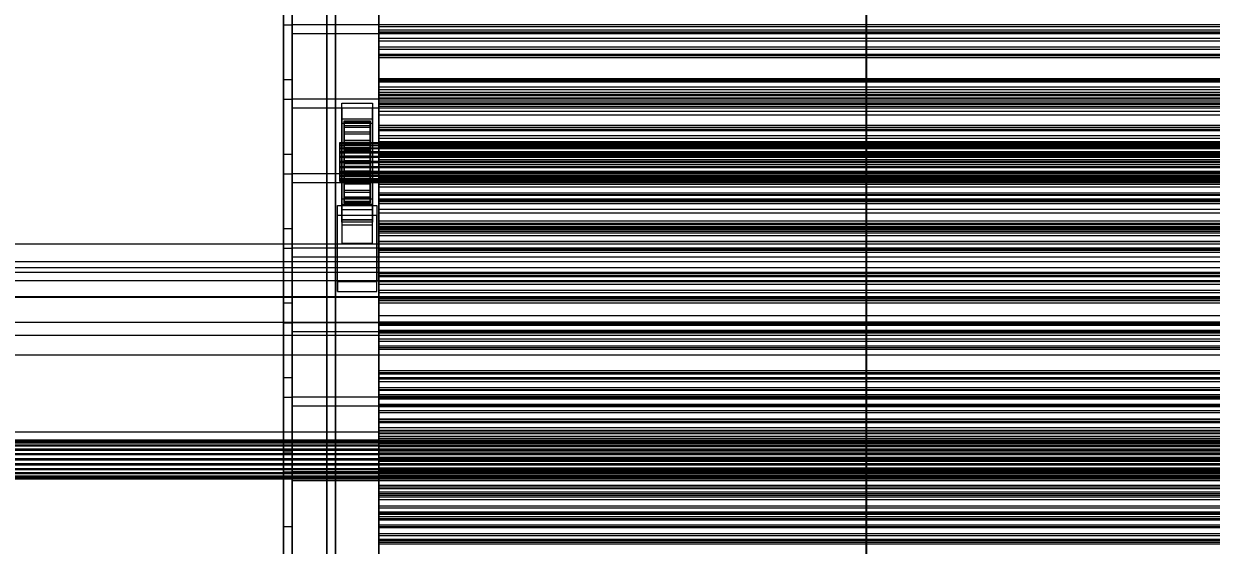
# Model space of a CAD drawing. Header units: millimetres. Extents: x -1970 to 59977, y -50268 to 6837.
# Drawn here: x -1414 to -866, y -32981 to -32740 of the extents above; entities that cross this region are included whole.
import ezdxf

# ---------------------------------------------------------------- set-up
doc = ezdxf.new("R2010")
doc.units = ezdxf.units.MM
for name, color, linetype, lineweight in [('COTAS_O', 1, 'Continuous', 0), ('frontal_C03', 7, 'Continuous', 0), ('frontal_C03-dry', 7, 'Continuous', 0), ('frontal_tolva', 7, 'Continuous', 0)]:
    doc.layers.add(name, color=color, linetype=linetype, lineweight=lineweight)
doc.dimstyles.new('R19_100', dxfattribs={"dimtxt": 250, "dimasz": 150, "dimexe": 150, "dimexo": 80, "dimgap": 100, "dimtad": 1, "dimtih": 1, "dimtoh": 1, "dimdsep": 46, "dimcen": 0.09, "dimadec": 0, "dimazin": 0, "dimtfac": 1, "dimtdec": 4, "dimtofl": 0, "dimtmove": 0, "dimatfit": 3, "dimfxl": 1, "dimtolj": 1, "dimtzin": 0, "dimarcsym": 0})

# ---------------------------------------------------------------- blocks, each defined once
blk = doc.blocks.new('*D38')
at = {"layer": 'COTAS_O', "color": 0, "lineweight": -2, "transparency": 16777216}
for p, q in [((-1645, -31700), (-875, -31700)), ((-1025, -34250), (-1025, -31850)), ((-1645, -34400), (-875, -34400))]:
    blk.add_line(p, q, dxfattribs=at)
at = {"layer": 'COTAS_O', "color": 0, "transparency": 16777216}
for points in [[(-1050, -31850), (-1000, -31850), (-1025, -31700)], [(-1050, -34250), (-1000, -34250), (-1025, -34400)]]:
    blk.add_solid(points, dxfattribs=at)
at = {"layer": 'Defpoints', "color": 0, "transparency": 16777216}
for p in [(-1725, -31700), (-1025, -31700), (-1725, -34400)]:
    blk.add_point(p, dxfattribs=at)

msp = doc.modelspace()

# ---------------------------------------------------------------- linework, layer by layer
at = {"layer": 'frontal_C03'}
for p, q in [((-1274, -34875.113), (-1274, -32314.944)), ((-1270, -32314.944), (-1270, -34875.113)), ((-1270, -34879.011), (-1270, -32318.841)), ((-1274, -32441.623), (-1274, -35001.792)), ((-1270, -35001.792), (-1270, -32441.623)), ((-1250, -32745.051), (-1250, -32743.516)), ((-1250, -32743.516), (-1250, -32744.398)), ((1250, -32743.516), (-1250, -32743.516)), ((-1250, -32744.398), (-1250, -32747.358)), ((1250, -32744.398), (-1250, -32744.398)), ((-1250, -32748.416), (-1250, -32745.051)), ((1250, -32745.051), (-1250, -32745.051)), ((-1250, -32747.358), (-1250, -32751.268)), ((1250, -32747.358), (-1250, -32747.358)), ((-1250, -32752.325), (-1250, -32748.416)), ((-1250, -32748.416), (1250, -32748.416)), ((-1250, -32751.268), (-1250, -32754.633)), ((1250, -32751.268), (-1250, -32751.268)), ((-1250, -32755.286), (-1250, -32752.325)), ((1250, -32752.325), (-1250, -32752.325)), ((-1250, -32754.633), (-1250, -32756.167)), ((1250, -32754.633), (-1250, -32754.633)), ((-1250, -32756.167), (-1250, -32755.286)), ((1250, -32755.286), (-1250, -32755.286)), ((1250, -32756.167), (-1250, -32756.167)), ((-1250, -32767.509), (-1250, -32765.974)), ((-1250, -32765.974), (-1250, -32766.855)), ((1250, -32765.974), (-1250, -32765.974)), ((-1250, -32766.855), (-1250, -32769.816)), ((1250, -32766.855), (-1250, -32766.855)), ((-1250, -32770.873), (-1250, -32767.509)), ((1250, -32767.509), (-1250, -32767.509)), ((-1250, -32769.816), (-1250, -32773.726)), ((1250, -32769.816), (-1250, -32769.816)), ((-1250, -32774.783), (-1250, -32770.873)), ((-1250, -32770.873), (1250, -32770.873)), ((-1267, -32779.405), (-1267, -32777.159)), ((-1267, -32777.159), (-1253, -32777.159)), ((-1267, -32823.933), (-1267, -32777.159)), ((-1253, -32777.159), (-1253, -32779.405)), ((-1253, -32777.159), (-1253, -32823.933)), ((-1250, -32773.105), (-1250, -32772.308)), ((-1250, -32772.308), (-1250, -32773.69)), ((-1250, -32772.308), (1250, -32772.308)), ((-1250, -32776.028), (-1250, -32773.105)), ((-1250, -32773.105), (1250, -32773.105)), ((-1250, -32773.69), (-1250, -32777.157)), ((-1250, -32773.69), (1250, -32773.69)), ((-1250, -32773.726), (-1250, -32777.09)), ((1250, -32773.726), (-1250, -32773.726)), ((-1250, -32777.744), (-1250, -32774.783)), ((1250, -32774.783), (-1250, -32774.783)), ((-1250, -32780.876), (-1250, -32776.028)), ((-1250, -32776.028), (1250, -32776.028)), ((-1250, -32777.09), (-1250, -32778.625)), ((1250, -32777.09), (-1250, -32777.09)), ((-1250, -32777.157), (-1250, -32782.473)), ((-1250, -32777.157), (1250, -32777.157)), ((-1253, -32779.405), (-1267, -32779.405)), ((-1267, -32779.405), (-1267, -32826.179)), ((-1253, -32826.179), (-1253, -32779.405)), ((-1250, -32778.625), (-1250, -32777.744)), ((1250, -32777.744), (-1250, -32777.744)), ((1250, -32778.625), (-1250, -32778.625)), ((-1250, -32787.32), (-1250, -32780.876)), ((-1250, -32780.876), (1250, -32780.876)), ((-1250, -32782.473), (-1250, -32789.276)), ((-1250, -32782.473), (1250, -32782.473)), ((-1267, -32786.591), (-1267, -32784.346)), ((-1267, -32784.346), (-1253, -32784.346)), ((-1267, -32831.12), (-1267, -32784.346)), ((-1253, -32786.591), (-1267, -32786.591)), ((-1267, -32786.591), (-1267, -32833.365)), ((-1266, -32795.293), (-1266, -32785.3)), ((-1266, -32785.3), (-1266, -32786.12)), ((-1266, -32785.3), (-1254, -32785.3)), ((-1266, -32785.773), (-1266, -32785.3)), ((-1266, -32795.518), (-1266, -32785.773)), ((-1266, -32785.773), (-1254, -32785.773)), ((-1266, -32787.508), (-1266, -32785.773)), ((-1266, -32795.682), (-1266, -32786.12)), ((-1266, -32786.12), (-1266, -32788.179)), ((-1266, -32786.12), (-1254, -32786.12)), ((-1266, -32796.34), (-1266, -32787.508)), ((-1266, -32787.508), (-1254, -32787.508)), ((-1266, -32790.387), (-1266, -32787.508)), ((-1266, -32796.657), (-1266, -32788.179)), ((-1266, -32788.179), (-1266, -32791.335)), ((-1266, -32788.179), (-1254, -32788.179)), ((-1254, -32786.12), (-1254, -32785.3)), ((-1254, -32785.3), (-1254, -32795.293)), ((-1254, -32785.3), (-1254, -32785.773)), ((-1254, -32785.773), (-1254, -32795.518)), ((-1254, -32785.773), (-1254, -32787.508)), ((-1254, -32788.179), (-1254, -32786.12)), ((-1254, -32786.12), (-1254, -32795.682)), ((-1254, -32787.508), (-1254, -32796.34)), ((-1254, -32787.508), (-1254, -32790.387)), ((-1254, -32791.335), (-1254, -32788.179)), ((-1254, -32788.179), (-1254, -32796.657)), ((-1253, -32784.346), (-1253, -32786.591)), ((-1253, -32784.346), (-1253, -32831.12)), ((-1253, -32833.365), (-1253, -32786.591)), ((-1250, -32794.92), (-1250, -32787.32)), ((-1250, -32787.32), (1250, -32787.32)), ((-1266, -32797.703), (-1266, -32790.387)), ((-1266, -32790.387), (-1254, -32790.387)), ((-1266, -32794.213), (-1266, -32790.387)), ((-1266, -32798.152), (-1266, -32791.335)), ((-1266, -32791.335), (-1266, -32795.374)), ((-1266, -32791.335), (-1254, -32791.335)), ((-1254, -32790.387), (-1254, -32797.703)), ((-1254, -32790.387), (-1254, -32794.213)), ((-1254, -32795.374), (-1254, -32791.335)), ((-1254, -32791.335), (-1254, -32798.152)), ((-1250, -32789.966), (-1250, -32788.431)), ((-1250, -32788.431), (-1250, -32789.313)), ((1250, -32788.431), (-1250, -32788.431)), ((-1250, -32789.276), (-1250, -32797.101)), ((-1250, -32789.276), (1250, -32789.276)), ((-1250, -32789.313), (-1250, -32792.274)), ((1250, -32789.313), (-1250, -32789.313)), ((-1250, -32793.331), (-1250, -32789.966)), ((1250, -32789.966), (-1250, -32789.966)), ((-1250, -32792.274), (-1250, -32796.183)), ((1250, -32792.274), (-1250, -32792.274)), ((-1250, -32797.24), (-1250, -32793.331)), ((-1250, -32793.331), (1250, -32793.331)), ((-1268, -32795.518), (-1268, -32795.293)), ((-1268, -32795.293), (-1268, -32795.682)), ((-1268, -32795.293), (1268, -32795.293)), ((-1268, -32796.34), (-1268, -32795.518)), ((-1268, -32795.518), (1268, -32795.518)), ((-1268, -32795.682), (-1268, -32796.657)), ((-1268, -32795.682), (1268, -32795.682)), ((-1268, -32797.703), (-1268, -32796.34)), ((-1268, -32796.34), (1268, -32796.34)), ((-1268, -32796.657), (-1268, -32798.152)), ((-1268, -32796.657), (1268, -32796.657)), ((-1268, -32799.516), (-1268, -32797.703)), ((-1268, -32797.703), (1268, -32797.703)), ((-1268, -32798.152), (-1268, -32800.066)), ((-1268, -32798.152), (1268, -32798.152)), ((-1266, -32799.516), (-1266, -32794.213)), ((-1266, -32794.213), (-1254, -32794.213)), ((-1266, -32798.726), (-1266, -32794.213)), ((-1266, -32795.682), (-1266, -32795.293)), ((-1254, -32795.293), (-1266, -32795.293)), ((-1266, -32795.293), (-1266, -32795.518)), ((-1266, -32800.066), (-1266, -32795.374)), ((-1266, -32795.374), (-1266, -32800.021)), ((-1266, -32795.374), (-1254, -32795.374)), ((-1254, -32795.518), (-1266, -32795.518)), ((-1266, -32795.518), (-1266, -32796.34)), ((-1266, -32796.657), (-1266, -32795.682)), ((-1254, -32795.682), (-1266, -32795.682)), ((-1254, -32796.34), (-1266, -32796.34)), ((-1266, -32796.34), (-1266, -32797.703)), ((-1266, -32798.152), (-1266, -32796.657)), ((-1254, -32796.657), (-1266, -32796.657)), ((-1254, -32797.703), (-1266, -32797.703)), ((-1266, -32797.703), (-1266, -32799.516)), ((-1266, -32800.066), (-1266, -32798.152)), ((-1254, -32798.152), (-1266, -32798.152)), ((-1266, -32801.653), (-1266, -32798.726)), ((-1266, -32798.726), (-1254, -32798.726)), ((-1266, -32803.617), (-1266, -32798.726)), ((-1254, -32794.213), (-1254, -32799.516)), ((-1254, -32794.213), (-1254, -32798.726)), ((-1254, -32795.293), (-1254, -32795.682)), ((-1254, -32795.518), (-1254, -32795.293)), ((-1254, -32800.021), (-1254, -32795.374)), ((-1254, -32795.374), (-1254, -32800.066)), ((-1254, -32796.34), (-1254, -32795.518)), ((-1254, -32795.682), (-1254, -32796.657)), ((-1254, -32797.703), (-1254, -32796.34)), ((-1254, -32796.657), (-1254, -32798.152)), ((-1254, -32799.516), (-1254, -32797.703)), ((-1254, -32798.152), (-1254, -32800.066)), ((-1254, -32798.726), (-1254, -32801.653)), ((-1254, -32798.726), (-1254, -32803.617)), ((-1250, -32803.159), (-1250, -32794.92)), ((-1250, -32794.92), (1250, -32794.92)), ((-1250, -32796.183), (-1250, -32799.548)), ((1250, -32796.183), (-1250, -32796.183)), ((-1250, -32797.101), (-1250, -32805.417)), ((1250, -32797.101), (-1250, -32797.101)), ((-1250, -32800.201), (-1250, -32797.24)), ((1250, -32797.24), (-1250, -32797.24)), ((-1268, -32801.653), (-1268, -32799.516)), ((-1268, -32799.516), (1268, -32799.516)), ((-1268, -32800.066), (-1268, -32802.267)), ((-1268, -32800.066), (1268, -32800.066)), ((-1268, -32803.97), (-1268, -32801.653)), ((-1268, -32801.653), (1268, -32801.653)), ((-1268, -32802.267), (-1268, -32804.605)), ((1268, -32802.267), (-1268, -32802.267)), ((-1268, -32806.309), (-1268, -32803.97)), ((-1268, -32803.97), (1268, -32803.97)), ((-1268, -32804.605), (-1268, -32806.922)), ((-1268, -32804.605), (1268, -32804.605)), ((-1254, -32799.516), (-1266, -32799.516)), ((-1266, -32799.516), (-1266, -32801.653)), ((-1266, -32800.021), (-1266, -32802.267)), ((-1254, -32800.021), (-1266, -32800.021)), ((-1266, -32800.021), (-1266, -32804.958)), ((-1266, -32802.267), (-1266, -32800.066)), ((-1254, -32800.066), (-1266, -32800.066)), ((-1254, -32801.653), (-1266, -32801.653)), ((-1266, -32801.653), (-1266, -32803.97)), ((-1266, -32802.267), (-1254, -32802.267)), ((-1266, -32804.605), (-1266, -32802.267)), ((-1266, -32803.97), (-1266, -32803.617)), ((-1266, -32803.617), (-1254, -32803.617)), ((-1266, -32808.555), (-1266, -32803.617)), ((-1254, -32803.97), (-1266, -32803.97)), ((-1266, -32803.97), (-1266, -32806.309)), ((-1266, -32806.922), (-1266, -32804.605)), ((-1266, -32804.605), (-1266, -32804.958)), ((-1254, -32804.605), (-1266, -32804.605)), ((-1254, -32801.653), (-1254, -32799.516)), ((-1254, -32802.267), (-1254, -32800.021)), ((-1254, -32804.958), (-1254, -32800.021)), ((-1254, -32800.066), (-1254, -32802.267)), ((-1254, -32803.97), (-1254, -32801.653)), ((-1254, -32802.267), (-1254, -32804.605)), ((-1254, -32803.617), (-1254, -32803.97)), ((-1254, -32803.617), (-1254, -32808.555)), ((-1254, -32806.309), (-1254, -32803.97)), ((-1254, -32804.958), (-1254, -32804.605)), ((-1254, -32804.605), (-1254, -32806.922)), ((-1250, -32799.548), (-1250, -32801.083)), ((1250, -32799.548), (-1250, -32799.548)), ((-1250, -32801.083), (-1250, -32800.201)), ((1250, -32800.201), (-1250, -32800.201)), ((1250, -32801.083), (-1250, -32801.083)), ((-1250, -32811.474), (-1250, -32803.159)), ((-1250, -32803.159), (1250, -32803.159)), ((-1268, -32808.51), (-1268, -32806.309)), ((-1268, -32806.309), (1268, -32806.309)), ((-1268, -32806.922), (-1268, -32809.06)), ((-1268, -32806.922), (1268, -32806.922)), ((-1268, -32810.423), (-1268, -32808.51)), ((-1268, -32808.51), (1268, -32808.51)), ((-1268, -32809.06), (-1268, -32810.872)), ((-1268, -32809.06), (1268, -32809.06)), ((-1266, -32804.958), (-1266, -32809.85)), ((-1266, -32804.958), (-1254, -32804.958)), ((-1266, -32806.309), (-1266, -32808.555)), ((-1254, -32806.309), (-1266, -32806.309)), ((-1266, -32806.309), (-1266, -32808.51)), ((-1266, -32809.06), (-1266, -32806.922)), ((-1266, -32806.922), (-1266, -32809.85)), ((-1254, -32806.922), (-1266, -32806.922)), ((-1266, -32808.51), (-1266, -32813.201)), ((-1254, -32808.51), (-1266, -32808.51)), ((-1266, -32808.51), (-1266, -32810.423)), ((-1266, -32808.555), (-1254, -32808.555)), ((-1266, -32813.201), (-1266, -32808.555)), ((-1266, -32810.872), (-1266, -32809.06)), ((-1266, -32809.06), (-1266, -32814.362)), ((-1254, -32809.06), (-1266, -32809.06)), ((-1266, -32809.85), (-1266, -32814.362)), ((-1266, -32809.85), (-1254, -32809.85)), ((-1254, -32809.85), (-1254, -32804.958)), ((-1254, -32808.555), (-1254, -32806.309)), ((-1254, -32808.51), (-1254, -32806.309)), ((-1254, -32809.85), (-1254, -32806.922)), ((-1254, -32806.922), (-1254, -32809.06)), ((-1254, -32813.201), (-1254, -32808.51)), ((-1254, -32810.423), (-1254, -32808.51)), ((-1254, -32808.555), (-1254, -32813.201)), ((-1254, -32814.362), (-1254, -32809.06)), ((-1254, -32809.06), (-1254, -32810.872)), ((-1254, -32814.362), (-1254, -32809.85)), ((-1250, -32805.417), (-1250, -32813.655)), ((-1250, -32805.417), (1250, -32805.417)), ((-1268, -32811.918), (-1268, -32810.423)), ((-1268, -32810.423), (1268, -32810.423)), ((-1268, -32810.872), (-1268, -32812.236)), ((-1268, -32810.872), (1268, -32810.872)), ((-1268, -32812.894), (-1268, -32811.918)), ((-1268, -32811.918), (1268, -32811.918)), ((-1268, -32812.236), (-1268, -32813.058)), ((-1268, -32812.236), (1268, -32812.236)), ((-1268, -32813.282), (-1268, -32812.894)), ((-1268, -32812.894), (1268, -32812.894)), ((-1268, -32813.058), (-1268, -32813.282)), ((-1268, -32813.058), (1268, -32813.058)), ((-1268, -32813.282), (1268, -32813.282)), ((-1266, -32810.423), (-1266, -32817.24)), ((-1254, -32810.423), (-1266, -32810.423)), ((-1266, -32810.423), (-1266, -32811.918)), ((-1266, -32812.236), (-1266, -32810.872)), ((-1266, -32810.872), (-1266, -32818.189)), ((-1254, -32810.872), (-1266, -32810.872)), ((-1266, -32811.918), (-1266, -32820.397)), ((-1254, -32811.918), (-1266, -32811.918)), ((-1266, -32811.918), (-1266, -32812.894)), ((-1266, -32813.058), (-1266, -32812.236)), ((-1266, -32812.236), (-1266, -32821.067)), ((-1254, -32812.236), (-1266, -32812.236)), ((-1266, -32812.894), (-1266, -32822.455)), ((-1254, -32812.894), (-1266, -32812.894)), ((-1266, -32812.894), (-1266, -32813.282)), ((-1266, -32813.282), (-1266, -32813.058)), ((-1266, -32813.058), (-1266, -32822.802)), ((-1254, -32813.058), (-1266, -32813.058)), ((-1266, -32813.201), (-1254, -32813.201)), ((-1266, -32817.24), (-1266, -32813.201)), ((-1266, -32813.282), (-1266, -32823.276)), ((-1254, -32813.282), (-1266, -32813.282)), ((-1266, -32814.362), (-1266, -32818.189)), ((-1266, -32814.362), (-1254, -32814.362)), ((-1254, -32817.24), (-1254, -32810.423)), ((-1254, -32811.918), (-1254, -32810.423)), ((-1254, -32818.189), (-1254, -32810.872)), ((-1254, -32810.872), (-1254, -32812.236)), ((-1254, -32820.397), (-1254, -32811.918)), ((-1254, -32812.894), (-1254, -32811.918)), ((-1254, -32821.067), (-1254, -32812.236)), ((-1254, -32812.236), (-1254, -32813.058)), ((-1254, -32822.455), (-1254, -32812.894)), ((-1254, -32813.282), (-1254, -32812.894)), ((-1254, -32822.802), (-1254, -32813.058)), ((-1254, -32813.058), (-1254, -32813.282)), ((-1254, -32813.201), (-1254, -32817.24)), ((-1254, -32823.276), (-1254, -32813.282)), ((-1254, -32818.189), (-1254, -32814.362)), ((-1250, -32812.424), (-1250, -32810.889)), ((-1250, -32810.889), (-1250, -32811.77)), ((1250, -32810.889), (-1250, -32810.889)), ((-1250, -32819.3), (-1250, -32811.474)), ((-1250, -32811.474), (1250, -32811.474)), ((-1250, -32811.77), (-1250, -32814.731)), ((1250, -32811.77), (-1250, -32811.77)), ((-1250, -32815.789), (-1250, -32812.424)), ((1250, -32812.424), (-1250, -32812.424)), ((-1250, -32813.655), (-1250, -32821.256)), ((-1250, -32813.655), (1250, -32813.655)), ((-1250, -32814.731), (-1250, -32818.641)), ((1250, -32814.731), (-1250, -32814.731)), ((-1266, -32817.24), (-1254, -32817.24)), ((-1266, -32820.397), (-1266, -32817.24)), ((-1266, -32818.189), (-1266, -32821.067)), ((-1266, -32818.189), (-1254, -32818.189)), ((-1266, -32820.397), (-1254, -32820.397)), ((-1266, -32822.455), (-1266, -32820.397)), ((-1254, -32817.24), (-1254, -32820.397)), ((-1254, -32821.067), (-1254, -32818.189)), ((-1254, -32820.397), (-1254, -32822.455)), ((-1250, -32819.698), (-1250, -32815.789)), ((-1250, -32815.789), (1250, -32815.789)), ((-1250, -32818.641), (-1250, -32822.006)), ((1250, -32818.641), (-1250, -32818.641)), ((-1250, -32826.103), (-1250, -32819.3)), ((-1250, -32819.3), (1250, -32819.3)), ((-1250, -32822.659), (-1250, -32819.698)), ((1250, -32819.698), (-1250, -32819.698)), ((-1269, -32828.946), (-1269, -32824.455)), ((-1269, -32824.455), (-1251, -32824.455)), ((-1269, -32859.535), (-1269, -32824.455)), ((-1267, -32832.09), (-1267, -32821.31)), ((-1267, -32821.31), (-1253, -32821.31)), ((-1267, -32831.055), (-1267, -32821.31)), ((-1253, -32823.933), (-1267, -32823.933)), ((-1267, -32823.933), (-1267, -32826.179)), ((-1267, -32826.179), (-1253, -32826.179)), ((-1266, -32821.067), (-1266, -32822.802)), ((-1266, -32821.067), (-1254, -32821.067)), ((-1266, -32822.455), (-1254, -32822.455)), ((-1266, -32823.276), (-1266, -32822.455)), ((-1266, -32822.802), (-1266, -32823.276)), ((-1266, -32822.802), (-1254, -32822.802)), ((-1266, -32823.276), (-1254, -32823.276)), ((-1254, -32822.802), (-1254, -32821.067)), ((-1254, -32822.455), (-1254, -32823.276)), ((-1254, -32823.276), (-1254, -32822.802)), ((-1253, -32821.31), (-1253, -32832.09)), ((-1253, -32821.31), (-1253, -32831.055)), ((-1253, -32826.179), (-1253, -32823.933)), ((-1251, -32824.455), (-1251, -32828.946)), ((-1251, -32824.455), (-1251, -32859.535)), ((-1250, -32821.256), (-1250, -32827.7)), ((-1250, -32821.256), (1250, -32821.256)), ((-1250, -32822.006), (-1250, -32823.54)), ((1250, -32822.006), (-1250, -32822.006)), ((-1250, -32823.54), (-1250, -32822.659)), ((1250, -32822.659), (-1250, -32822.659)), ((1250, -32823.54), (-1250, -32823.54)), ((-1250, -32831.419), (-1250, -32826.103)), ((-1250, -32826.103), (1250, -32826.103)), ((-1251, -32828.946), (-1269, -32828.946)), ((-1269, -32864.027), (-1269, -32828.946)), ((-1253, -32831.055), (-1267, -32831.055)), ((-1267, -32831.055), (-1267, -32841.835)), ((-1253, -32831.12), (-1267, -32831.12)), ((-1267, -32831.12), (-1267, -32833.365)), ((-1253, -32841.835), (-1253, -32831.055)), ((-1253, -32833.365), (-1253, -32831.12)), ((-1251, -32864.027), (-1251, -32828.946)), ((-1250, -32827.7), (-1250, -32832.548)), ((-1250, -32827.7), (1250, -32827.7)), ((-1250, -32834.886), (-1250, -32831.419)), ((-1250, -32831.419), (1250, -32831.419)), ((-1253, -32832.09), (-1267, -32832.09)), ((-1267, -32832.09), (-1267, -32841.835)), ((-1267, -32833.365), (-1253, -32833.365)), ((-1253, -32841.835), (-1253, -32832.09)), ((-1250, -32832.548), (-1250, -32835.47)), ((-1250, -32832.548), (1250, -32832.548)), ((-1250, -32834.882), (-1250, -32833.347)), ((-1250, -32833.347), (-1250, -32834.228)), ((1250, -32833.347), (-1250, -32833.347)), ((-1250, -32834.228), (-1250, -32837.189)), ((1250, -32834.228), (-1250, -32834.228)), ((-1250, -32838.246), (-1250, -32834.882)), ((1250, -32834.882), (-1250, -32834.882)), ((-1250, -32836.268), (-1250, -32834.886)), ((-1250, -32834.886), (1250, -32834.886)), ((-1250, -32835.47), (-1250, -32836.268)), ((-1250, -32835.47), (1250, -32835.47)), ((-1250, -32836.268), (1250, -32836.268)), ((-1250, -32837.189), (-1250, -32841.098)), ((1250, -32837.189), (-1250, -32837.189)), ((-1267, -32841.835), (-1253, -32841.835)), ((-1250, -32842.156), (-1250, -32838.246)), ((-1250, -32838.246), (1250, -32838.246)), ((-1250, -32841.098), (-1250, -32844.463)), ((1250, -32841.098), (-1250, -32841.098)), ((-1250, -32845.117), (-1250, -32842.156)), ((1250, -32842.156), (-1250, -32842.156)), ((-1250, -32844.463), (-1250, -32845.998)), ((1250, -32844.463), (-1250, -32844.463)), ((-1250, -32845.998), (-1250, -32845.117)), ((1250, -32845.117), (-1250, -32845.117)), ((1250, -32845.998), (-1250, -32845.998)), ((-1500, -32850.211), (1500, -32850.211)), ((-1500, -32855.102), (1500, -32855.102)), ((1500, -32859.194), (-1500, -32859.194)), ((-1250, -32857.339), (-1250, -32855.804)), ((-1250, -32855.804), (-1250, -32856.686)), ((1250, -32855.804), (-1250, -32855.804)), ((-1250, -32856.686), (-1250, -32859.647)), ((1250, -32856.686), (-1250, -32856.686)), ((-1250, -32860.704), (-1250, -32857.339)), ((1250, -32857.339), (-1250, -32857.339)), ((-1251, -32859.535), (-1269, -32859.535)), ((-1269, -32859.535), (-1269, -32864.027)), ((-1269, -32864.027), (-1251, -32864.027)), ((-1251, -32864.027), (-1251, -32859.535)), ((-1250, -32859.647), (-1250, -32863.556)), ((1250, -32859.647), (-1250, -32859.647)), ((-1250, -32864.613), (-1250, -32860.704)), ((-1250, -32860.704), (1250, -32860.704)), ((-1250, -32863.556), (-1250, -32866.921)), ((1250, -32863.556), (-1250, -32863.556)), ((-1250, -32867.574), (-1250, -32864.613)), ((1250, -32864.613), (-1250, -32864.613)), ((1500, -32866.511), (-1500, -32866.511)), ((1500, -32866.796), (-1500, -32866.796)), ((-1250, -32866.921), (-1250, -32868.456)), ((1250, -32866.921), (-1250, -32866.921)), ((-1250, -32868.456), (-1250, -32867.574)), ((1250, -32867.574), (-1250, -32867.574)), ((1250, -32868.456), (-1250, -32868.456)), ((-1500, -32878.204), (1500, -32878.204)), ((-1250, -32879.797), (-1250, -32878.262)), ((-1250, -32878.262), (-1250, -32879.143)), ((1250, -32878.262), (-1250, -32878.262)), ((-1250, -32879.143), (-1250, -32882.104)), ((1250, -32879.143), (-1250, -32879.143)), ((-1250, -32883.162), (-1250, -32879.797)), ((1250, -32879.797), (-1250, -32879.797)), ((1500, -32884.317), (-1500, -32884.317)), ((-1250, -32882.104), (-1250, -32886.014)), ((1250, -32882.104), (-1250, -32882.104)), ((-1250, -32887.071), (-1250, -32883.162)), ((-1250, -32883.162), (1250, -32883.162)), ((-1250, -32886.014), (-1250, -32889.378)), ((1250, -32886.014), (-1250, -32886.014)), ((-1250, -32890.032), (-1250, -32887.071)), ((1250, -32887.071), (-1250, -32887.071)), ((-1250, -32889.378), (-1250, -32890.913)), ((1250, -32889.378), (-1250, -32889.378)), ((-1250, -32890.913), (-1250, -32890.032)), ((1250, -32890.032), (-1250, -32890.032)), ((1250, -32890.913), (-1250, -32890.913)), ((-1500, -32893.3), (1500, -32893.3)), ((-1250, -32902.254), (-1250, -32900.72)), ((-1250, -32900.72), (-1250, -32901.601)), ((1250, -32900.72), (-1250, -32900.72)), ((-1250, -32901.601), (-1250, -32904.562)), ((1250, -32901.601), (-1250, -32901.601)), ((-1250, -32905.619), (-1250, -32902.254)), ((1250, -32902.254), (-1250, -32902.254)), ((-1250, -32904.562), (-1250, -32908.471)), ((1250, -32904.562), (-1250, -32904.562)), ((-1250, -32909.529), (-1250, -32905.619)), ((-1250, -32905.619), (1250, -32905.619)), ((-1250, -32908.471), (-1250, -32911.836)), ((1250, -32908.471), (-1250, -32908.471)), ((-1250, -32912.49), (-1250, -32909.529)), ((1250, -32909.529), (-1250, -32909.529)), ((-1250, -32911.836), (-1250, -32913.371)), ((1250, -32911.836), (-1250, -32911.836)), ((-1250, -32913.371), (-1250, -32912.49)), ((1250, -32912.49), (-1250, -32912.49)), ((1250, -32913.371), (-1250, -32913.371)), ((-1250, -32916.725), (-1250, -32916.092)), ((-1250, -32916.092), (-1250, -32917.189)), ((-1250, -32916.092), (1250, -32916.092)), ((-1250, -32919.044), (-1250, -32916.725)), ((-1250, -32916.725), (1250, -32916.725)), ((-1250, -32917.189), (-1250, -32919.941)), ((-1250, -32917.189), (1250, -32917.189)), ((-1250, -32922.893), (-1250, -32919.044)), ((-1250, -32919.044), (1250, -32919.044)), ((-1250, -32919.941), (-1250, -32924.16)), ((-1250, -32919.941), (1250, -32919.941)), ((-1250, -32928.008), (-1250, -32922.893)), ((-1250, -32922.893), (1250, -32922.893)), ((-1250, -32924.712), (-1250, -32923.177)), ((-1250, -32923.177), (-1250, -32924.059)), ((1250, -32923.177), (-1250, -32923.177)), ((-1250, -32924.059), (-1250, -32927.019)), ((1250, -32924.059), (-1250, -32924.059)), ((-1250, -32924.16), (-1250, -32929.56)), ((-1250, -32924.16), (1250, -32924.16)), ((-1250, -32928.077), (-1250, -32924.712)), ((1250, -32924.712), (-1250, -32924.712)), ((1530, -32928.942), (-1530, -32928.942)), ((-1250, -32927.019), (-1250, -32930.929)), ((1250, -32927.019), (-1250, -32927.019)), ((-1250, -32934.04), (-1250, -32928.008)), ((-1250, -32928.008), (1250, -32928.008)), ((-1250, -32931.986), (-1250, -32928.077)), ((-1250, -32928.077), (1250, -32928.077)), ((-1250, -32929.56), (-1250, -32935.772)), ((-1250, -32929.56), (1250, -32929.56)), ((1530, -32933.942), (-1530, -32933.942)), ((-1500, -32932.482), (1500, -32932.482)), ((-1500, -32932.706), (1500, -32932.706)), ((-1500, -32932.87), (1500, -32932.87)), ((-1500, -32933.528), (1500, -32933.528)), ((-1500, -32933.845), (1500, -32933.845)), ((-1500, -32934.891), (1500, -32934.891)), ((-1500, -32935.34), (1500, -32935.34)), ((-1250, -32930.929), (-1250, -32934.294)), ((1250, -32930.929), (-1250, -32930.929)), ((-1250, -32934.947), (-1250, -32931.986)), ((1250, -32931.986), (-1250, -32931.986)), ((-1250, -32940.58), (-1250, -32934.04)), ((-1250, -32934.04), (1250, -32934.04)), ((-1250, -32934.294), (-1250, -32935.828)), ((1250, -32934.294), (-1250, -32934.294)), ((-1250, -32935.828), (-1250, -32934.947)), ((1250, -32934.947), (-1250, -32934.947)), ((-1250, -32935.772), (-1250, -32942.372)), ((1250, -32935.772), (-1250, -32935.772)), ((1250, -32935.828), (-1250, -32935.828)), ((-1500, -32936.704), (1500, -32936.704)), ((-1500, -32937.254), (1500, -32937.254)), ((-1500, -32938.841), (1500, -32938.841)), ((1500, -32939.455), (-1500, -32939.455)), ((-1500, -32941.158), (1500, -32941.158)), ((-1250, -32947.18), (-1250, -32940.58)), ((-1250, -32940.58), (1250, -32940.58)), ((-1500, -32941.793), (1500, -32941.793)), ((-1500, -32943.497), (1500, -32943.497)), ((-1500, -32944.111), (1500, -32944.111)), ((-1500, -32945.698), (1500, -32945.698)), ((-1500, -32946.248), (1500, -32946.248)), ((-1250, -32942.372), (-1250, -32948.911)), ((-1250, -32942.372), (1250, -32942.372)), ((-1250, -32947.17), (-1250, -32945.635)), ((-1250, -32945.635), (-1250, -32946.516)), ((1250, -32945.635), (-1250, -32945.635)), ((-1250, -32946.516), (-1250, -32949.477)), ((1250, -32946.516), (-1250, -32946.516)), ((-1500, -32947.611), (1500, -32947.611)), ((-1500, -32948.06), (1500, -32948.06)), ((-1500, -32949.107), (1500, -32949.107)), ((-1500, -32949.424), (1500, -32949.424)), ((-1500, -32950.082), (1500, -32950.082)), ((-1500, -32950.246), (1500, -32950.246)), ((-1500, -32950.47), (1500, -32950.47)), ((-1250, -32950.534), (-1250, -32947.17)), ((1250, -32947.17), (-1250, -32947.17)), ((-1250, -32953.392), (-1250, -32947.18)), ((-1250, -32947.18), (1250, -32947.18)), ((-1250, -32948.911), (-1250, -32954.944)), ((-1250, -32948.911), (1250, -32948.911)), ((-1250, -32949.477), (-1250, -32953.387)), ((1250, -32949.477), (-1250, -32949.477)), ((-1250, -32954.444), (-1250, -32950.534)), ((-1250, -32950.534), (1250, -32950.534)), ((-1250, -32953.387), (-1250, -32956.751)), ((-1250, -32958.792), (-1250, -32953.392)), ((-1250, -32953.392), (1250, -32953.392)), ((-1250, -32957.405), (-1250, -32954.444)), ((1250, -32954.444), (-1250, -32954.444)), ((-1250, -32954.944), (-1250, -32960.059)), ((-1250, -32954.944), (1250, -32954.944)), ((-1250, -32956.751), (-1250, -32958.286)), ((1250, -32956.751), (-1250, -32956.751)), ((-1250, -32958.286), (-1250, -32957.405)), ((1250, -32957.405), (-1250, -32957.405)), ((1250, -32958.286), (-1250, -32958.286)), ((-1250, -32963.011), (-1250, -32958.792)), ((-1250, -32958.792), (1250, -32958.792)), ((-1250, -32960.059), (-1250, -32963.907)), ((-1250, -32960.059), (1250, -32960.059)), ((-1250, -32965.763), (-1250, -32963.011)), ((-1250, -32963.011), (1250, -32963.011)), ((-1250, -32963.907), (-1250, -32966.227)), ((-1250, -32963.907), (1250, -32963.907)), ((-1250, -32966.86), (-1250, -32965.763)), ((-1250, -32965.763), (1250, -32965.763)), ((-1250, -32966.227), (-1250, -32966.86)), ((-1250, -32966.227), (1250, -32966.227)), ((-1250, -32966.86), (1250, -32966.86)), ((-1250, -32969.627), (-1250, -32968.092)), ((-1250, -32968.092), (-1250, -32968.974)), ((1250, -32968.092), (-1250, -32968.092)), ((-1250, -32968.974), (-1250, -32971.935)), ((1250, -32968.974), (-1250, -32968.974)), ((-1250, -32972.992), (-1250, -32969.627)), ((1250, -32969.627), (-1250, -32969.627)), ((-1250, -32971.935), (-1250, -32975.844)), ((1250, -32971.935), (-1250, -32971.935)), ((-1250, -32976.902), (-1250, -32972.992)), ((-1250, -32972.992), (1250, -32972.992)), ((-1250, -32975.844), (-1250, -32979.209)), ((1250, -32975.844), (-1250, -32975.844)), ((-1250, -32979.862), (-1250, -32976.902)), ((1250, -32976.902), (-1250, -32976.902)), ((-1250, -32979.209), (-1250, -32980.744)), ((1250, -32979.209), (-1250, -32979.209)), ((-1250, -32980.744), (-1250, -32979.862)), ((1250, -32979.862), (-1250, -32979.862)), ((1250, -32980.744), (-1250, -32980.744))]:
    msp.add_line(p, q, dxfattribs=at)
at = {"layer": 'frontal_C03-dry'}
for p, q in [((-1294, -32672.25), (-1294, -32766.25)), ((-1290, -32766.25), (-1290, -32672.25)), ((-1294, -32706.625), (-1294, -32800.625)), ((-1294, -32706.625), (-1294, -32741)), ((-1290, -32800.625), (-1290, -32706.625)), ((-1290, -32741), (-1290, -32706.625)), ((-1290, -32710.625), (-1290, -32745)), ((-1250, -32741.875), (-1250, -32707.5)), ((-1294, -32766.25), (-1294, -32731.875)), ((-1290, -32731.875), (-1290, -32766.25)), ((-1250, -32731.875), (-1250, -32766.25)), ((-1250, -32741.875), (-1250, -32737.875)), ((-1250, -32772.25), (-1250, -32737.875)), ((-1294, -32741), (-1294, -32835)), ((-1294, -32741), (-1290, -32741)), ((-1294, -32741), (-1294, -32775.375)), ((1290, -32741), (-1290, -32741)), ((-1290, -32741), (-1290, -32745)), ((-1290, -32835), (-1290, -32741)), ((-1290, -32775.375), (-1290, -32741)), ((1250, -32741.875), (-1250, -32741.875)), ((-1250, -32776.25), (-1250, -32741.875)), ((-1290, -32745), (1290, -32745)), ((-1290, -32745), (-1290, -32779.375)), ((-1294, -32766.25), (-1290, -32766.25)), ((-1294, -32800.625), (-1294, -32766.25)), ((-1290, -32766.25), (-1290, -32800.625)), ((-1250, -32766.25), (1250, -32766.25)), ((-1250, -32772.25), (-1250, -32766.25)), ((-1250, -32766.25), (-1250, -32800.625)), ((-1294, -32775.375), (-1294, -32869.375)), ((-1294, -32775.375), (-1290, -32775.375)), ((-1294, -32775.375), (-1294, -32809.75)), ((1290, -32775.375), (-1290, -32775.375)), ((-1290, -32775.375), (-1290, -32779.375)), ((-1290, -32869.375), (-1290, -32775.375)), ((-1290, -32809.75), (-1290, -32775.375)), ((1250, -32772.25), (-1250, -32772.25)), ((-1250, -32776.25), (-1250, -32772.25)), ((-1250, -32806.625), (-1250, -32772.25)), ((1250, -32776.25), (-1250, -32776.25)), ((-1250, -32810.625), (-1250, -32776.25)), ((-1290, -32779.375), (1290, -32779.375)), ((-1290, -32779.375), (-1290, -32813.75)), ((-1294, -32800.625), (-1290, -32800.625)), ((-1294, -32835), (-1294, -32800.625)), ((-1290, -32800.625), (-1290, -32835)), ((-1250, -32800.625), (1250, -32800.625)), ((-1250, -32806.625), (-1250, -32800.625)), ((-1250, -32800.625), (-1250, -32835)), ((-1294, -32809.75), (-1294, -32903.75)), ((-1294, -32809.75), (-1290, -32809.75)), ((-1294, -32809.75), (-1294, -32844.125)), ((1290, -32809.75), (-1290, -32809.75)), ((-1290, -32809.75), (-1290, -32813.75)), ((-1290, -32903.75), (-1290, -32809.75)), ((-1290, -32844.125), (-1290, -32809.75)), ((1250, -32806.625), (-1250, -32806.625)), ((-1250, -32810.625), (-1250, -32806.625)), ((-1250, -32841), (-1250, -32806.625)), ((-1290, -32813.75), (1290, -32813.75)), ((-1290, -32813.75), (-1290, -32848.125)), ((1250, -32810.625), (-1250, -32810.625)), ((-1250, -32845), (-1250, -32810.625)), ((-1294, -32835), (-1290, -32835)), ((-1294, -32869.375), (-1294, -32835)), ((-1290, -32835), (-1290, -32869.375)), ((-1250, -32835), (1250, -32835)), ((-1250, -32841), (-1250, -32835)), ((-1250, -32835), (-1250, -32869.375)), ((1250, -32841), (-1250, -32841)), ((-1250, -32845), (-1250, -32841)), ((-1250, -32875.375), (-1250, -32841)), ((-1294, -32844.125), (-1294, -32938.125)), ((-1294, -32844.125), (-1290, -32844.125)), ((-1294, -32844.125), (-1294, -32878.5)), ((1290, -32844.125), (-1290, -32844.125)), ((-1290, -32844.125), (-1290, -32848.125)), ((-1290, -32938.125), (-1290, -32844.125)), ((-1290, -32878.5), (-1290, -32844.125)), ((-1290, -32848.125), (1290, -32848.125)), ((-1290, -32848.125), (-1290, -32882.5)), ((1250, -32845), (-1250, -32845)), ((-1250, -32879.375), (-1250, -32845)), ((-1294, -32869.375), (-1290, -32869.375)), ((-1294, -32903.75), (-1294, -32869.375)), ((-1290, -32869.375), (-1290, -32903.75)), ((-1250, -32869.375), (1250, -32869.375)), ((-1250, -32875.375), (-1250, -32869.375)), ((-1250, -32869.375), (-1250, -32903.75)), ((1250, -32875.375), (-1250, -32875.375)), ((-1250, -32879.375), (-1250, -32875.375)), ((-1250, -32909.75), (-1250, -32875.375)), ((-1294, -32878.5), (-1294, -32972.5)), ((-1294, -32878.5), (-1290, -32878.5)), ((-1294, -32878.5), (-1294, -32912.875)), ((1290, -32878.5), (-1290, -32878.5)), ((-1290, -32878.5), (-1290, -32882.5)), ((-1290, -32972.5), (-1290, -32878.5)), ((-1290, -32912.875), (-1290, -32878.5)), ((1250, -32879.375), (-1250, -32879.375)), ((-1250, -32913.75), (-1250, -32879.375)), ((-1290, -32882.5), (1290, -32882.5)), ((-1290, -32882.5), (-1290, -32916.875)), ((-1294, -32903.75), (-1290, -32903.75)), ((-1294, -32938.125), (-1294, -32903.75)), ((-1290, -32903.75), (-1290, -32938.125)), ((-1250, -32903.75), (1250, -32903.75)), ((-1250, -32909.75), (-1250, -32903.75)), ((-1250, -32903.75), (-1250, -32938.125)), ((-1294, -32912.875), (-1294, -33006.875)), ((-1294, -32912.875), (-1290, -32912.875)), ((-1294, -32912.875), (-1294, -32947.25)), ((1290, -32912.875), (-1290, -32912.875)), ((-1290, -32912.875), (-1290, -32916.875)), ((-1290, -33006.875), (-1290, -32912.875)), ((-1290, -32947.25), (-1290, -32912.875)), ((1250, -32909.75), (-1250, -32909.75)), ((-1250, -32913.75), (-1250, -32909.75)), ((-1250, -32944.125), (-1250, -32909.75)), ((1250, -32913.75), (-1250, -32913.75)), ((-1250, -32948.125), (-1250, -32913.75)), ((-1290, -32916.875), (1290, -32916.875)), ((-1290, -32916.875), (-1290, -32951.25)), ((-1294, -32938.125), (-1290, -32938.125)), ((-1294, -32972.5), (-1294, -32938.125)), ((-1290, -32938.125), (-1290, -32972.5)), ((-1250, -32938.125), (1250, -32938.125)), ((-1250, -32944.125), (-1250, -32938.125)), ((-1250, -32938.125), (-1250, -32972.5)), ((1250, -32944.125), (-1250, -32944.125)), ((-1250, -32948.125), (-1250, -32944.125)), ((-1250, -32978.5), (-1250, -32944.125)), ((-1294, -32947.25), (-1294, -33041.25)), ((-1294, -32947.25), (-1290, -32947.25)), ((-1294, -32947.25), (-1294, -32981.625)), ((1290, -32947.25), (-1290, -32947.25)), ((-1290, -32947.25), (-1290, -32951.25)), ((-1290, -33041.25), (-1290, -32947.25)), ((-1290, -32981.625), (-1290, -32947.25)), ((-1290, -32951.25), (1290, -32951.25)), ((-1290, -32951.25), (-1290, -32985.625)), ((1250, -32948.125), (-1250, -32948.125)), ((-1250, -32982.5), (-1250, -32948.125)), ((-1294, -32972.5), (-1290, -32972.5)), ((-1294, -33006.875), (-1294, -32972.5)), ((-1290, -32972.5), (-1290, -33006.875)), ((-1250, -32972.5), (1250, -32972.5)), ((-1250, -32978.5), (-1250, -32972.5)), ((-1250, -32972.5), (-1250, -33006.875)), ((1250, -32978.5), (-1250, -32978.5)), ((-1250, -32982.5), (-1250, -32978.5)), ((-1250, -33012.875), (-1250, -32978.5))]:
    msp.add_line(p, q, dxfattribs=at)
at = {"layer": 'frontal_tolva'}
for p, q in [((-1821.5, -32842), (1821.5, -32842)), ((-1821.5, -32853), (1821.5, -32853))]:
    msp.add_line(p, q, dxfattribs=at)

# ---------------------------------------------------------------- dimensions: what is measured, and where the dimension line sits
at = {"layer": 'COTAS_O'}
dim = msp.add_aligned_dim(p1=(-1725, -34400), p2=(-1725, -31700), distance=-700, text='<> O', dimstyle='R19_100', dxfattribs=at)
dim.commit()
dim.dimension.update_dxf_attribs({"geometry": '*D38', "text_midpoint": (-1025, -33050)})

doc.saveas('drawing.dxf')
